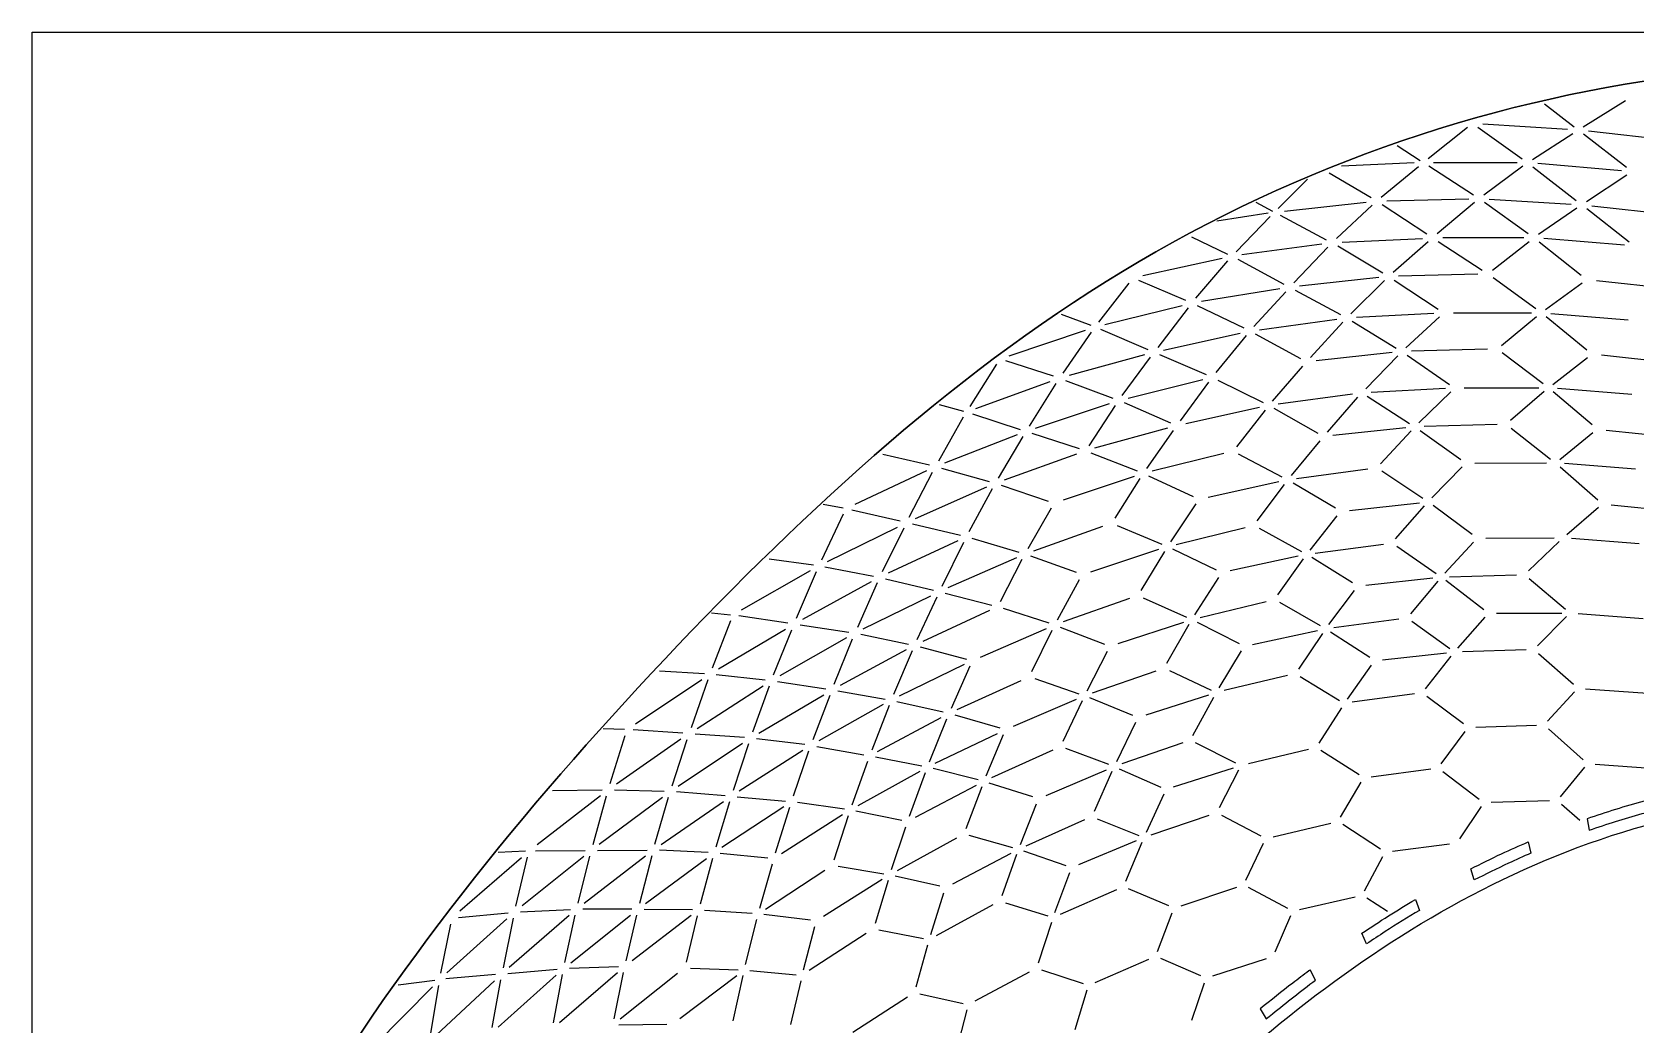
# Model space of a CAD drawing. Header units: metres. Extents: x 3654 to 4254, y 1373 to 1853.
# Drawn here: x 3654 to 4045.8, y 1610.5 to 1853 of the extents above; entities that cross this region are included whole.
import ezdxf

# ---------------------------------------------------------------- set-up
doc = ezdxf.new("R2010")
doc.units = ezdxf.units.M
doc.header["$MEASUREMENT"] = 0
doc.layers.add('Layer 02', color=1, linetype='Continuous', true_color=0xff0000)
doc.layers.add('Layer 05', color=5, linetype='Continuous', true_color=0x0000ff)

msp = doc.modelspace()

# ---------------------------------------------------------------- linework, layer by layer
at = {"layer": 'Layer 02'}
for p, q in [((4030.74, 1829.76, -221), (4023.5, 1835.43, -221)), ((4032.94, 1829.86, -221), (4043.29, 1836.29, -221)), ((3995.02, 1822.09, -221), (4004.63, 1829.75, -221)), ((4007.18, 1829.75, -221), (4017.97, 1822.07, -221)), ((4029.06, 1829.22, -221), (4008.41, 1830.54, -221)), ((4020.55, 1821.91, -221), (4030.41, 1828.26, -221)), ((4043.47, 1819.94, -221), (4032.96, 1828.04, -221)), ((4054.9, 1826.47, -221), (4034.23, 1828.77, -221)), ((3987.46, 1825.3, -221), (3993.11, 1821.6, -221)), ((3981.13, 1812.48, -221), (3970.88, 1818.54, -221)), ((3991.6, 1821.03, -221), (3973.86, 1820.22, -221)), ((3983.56, 1812.66, -221), (3992.68, 1820.19, -221)), ((4006.12, 1813.2, -221), (3995.18, 1820.25, -221)), ((3996.37, 1821.13, -221), (4016.77, 1821.11, -221)), ((4018.14, 1820.23, -221), (4008.67, 1813.2, -221)), ((4020.64, 1820.08, -221), (4031.18, 1811.83, -221)), ((4042.24, 1819.14, -221), (4021.87, 1820.89, -221)), ((4033.73, 1811.61, -221), (4043.55, 1818.11, -221)), ((3965.58, 1817.1, -221), (3958.38, 1809.9, -221)), ((3952.91, 1811.47, -221), (3956.98, 1809.28, -221)), ((3959.98, 1809.27, -221), (3979.92, 1811.45, -221)), ((3972.64, 1802.56, -221), (3981.33, 1810.7, -221)), ((3994.76, 1803.64, -221), (3983.79, 1810.82, -221)), ((3984.92, 1811.78, -221), (4004.98, 1812.26, -221)), ((4006.35, 1811.36, -221), (3997.27, 1803.7, -221)), ((4019.51, 1803.72, -221), (4008.82, 1811.36, -221)), ((4009.98, 1812.17, -221), (4030, 1810.95, -221)), ((4035, 1810.53, -221), (4055.06, 1808.35, -221)), ((3955.92, 1808.76, -221), (3943.43, 1806.8, -221)), ((3948.14, 1799.34, -221), (3956.45, 1807.93, -221)), ((3958.89, 1808.26, -221), (3970.15, 1802.29, -221)), ((4031.33, 1810, -221), (4022.02, 1803.57, -221)), ((4044.17, 1801.72, -221), (4033.8, 1809.79, -221)), ((3937.21, 1803, -221), (3946, 1798.79, -221)), ((3974.02, 1801.66, -221), (3993.67, 1802.62, -221)), ((4018.38, 1802.76, -221), (3998.6, 1802.75, -221)), ((4043.01, 1800.92, -221), (4023.31, 1802.56, -221)), ((3969.11, 1801.21, -221), (3949.55, 1798.59, -221)), ((3962.27, 1791.74, -221), (3970.53, 1800.45, -221)), ((3984.01, 1794.14, -221), (3972.94, 1800.72, -221)), ((3995.06, 1801.8, -221), (3986.47, 1794.26, -221)), ((3997.48, 1801.86, -221), (4008.27, 1794.83, -221)), ((4010.74, 1794.83, -221), (4019.73, 1801.88, -221)), ((4022.14, 1801.75, -221), (4032.46, 1793.6, -221)), ((3944.69, 1797.73, -221), (3925.36, 1793.44, -221)), ((3938.29, 1787.98, -221), (3946.12, 1797.12, -221)), ((3948.52, 1797.5, -221), (3959.82, 1791.41, -221)), ((3914.59, 1782.17, -221), (3922.02, 1791.71, -221)), ((3935.88, 1787.45, -221), (3924.39, 1792.3, -221)), ((3982.98, 1793.05, -221), (3963.65, 1790.92, -221)), ((3976.16, 1784.2, -221), (3984.37, 1792.31, -221)), ((3986.74, 1792.43, -221), (3997.48, 1785.31, -221)), ((4007.2, 1793.88, -221), (3987.82, 1793.38, -221)), ((4021.32, 1785.39, -221), (4010.92, 1793, -221)), ((4023.74, 1785.25, -221), (4032.63, 1791.76, -221)), ((4036.16, 1792.31, -221), (4055.47, 1790.22, -221)), ((3958.84, 1790.27, -221), (3939.71, 1787.22, -221)), ((3960.26, 1789.59, -221), (3952.48, 1781.06, -221)), ((3973.74, 1783.94, -221), (3962.62, 1789.91, -221)), ((3912.75, 1781.32, -221), (3905.47, 1784.04, -221)), ((3916.03, 1781.57, -221), (3934.95, 1786.25, -221)), ((3936.39, 1785.64, -221), (3929.01, 1775.99, -221)), ((3950.09, 1780.68, -221), (3938.73, 1786.16, -221)), ((3953.87, 1780.31, -221), (3972.77, 1782.87, -221)), ((3996.46, 1784.3, -221), (3977.5, 1783.31, -221)), ((3989.63, 1775.91, -221), (3997.8, 1783.48, -221)), ((4001.21, 1784.43, -221), (4020.25, 1784.44, -221)), ((4012.95, 1776.47, -221), (4021.55, 1783.55, -221)), ((4033.8, 1775.32, -221), (4023.87, 1783.42, -221)), ((4024.99, 1784.24, -221), (4043.91, 1782.69, -221)), ((3892.72, 1773.93, -221), (3911.34, 1780.2, -221)), ((3905.87, 1769.72, -221), (3912.8, 1779.73, -221)), ((3926.65, 1775.41, -221), (3915.11, 1780.36, -221)), ((3930.43, 1775.31, -221), (3949.16, 1779.47, -221)), ((3950.58, 1778.86, -221), (3943.21, 1769.83, -221)), ((3963.97, 1773.19, -221), (3952.89, 1779.24, -221)), ((3966.33, 1773.51, -221), (3974.16, 1782.12, -221)), ((3976.48, 1782.37, -221), (3987.26, 1775.79, -221)), ((4009.55, 1775.53, -221), (3990.94, 1775.03, -221)), ((3889.58, 1771.86, -221), (3883.05, 1761.54, -221)), ((3903.54, 1768.94, -221), (3891.86, 1772.68, -221)), ((3925.78, 1774.16, -221), (3907.31, 1769.1, -221)), ((3920.3, 1764.21, -221), (3927.23, 1773.61, -221)), ((3940.87, 1769.31, -221), (3929.51, 1774.18, -221)), ((3957.05, 1762.87, -221), (3964.43, 1771.37, -221)), ((3986.28, 1774.71, -221), (3967.68, 1772.68, -221)), ((3979.8, 1765.88, -221), (3987.63, 1773.96, -221)), ((3989.91, 1774.08, -221), (4000.26, 1766.96, -221)), ((4023.15, 1767.06, -221), (4013.13, 1774.64, -221)), ((4025.46, 1766.93, -221), (4033.97, 1773.49, -221)), ((4055.9, 1772.08, -221), (4037.36, 1774.06, -221)), ((3884.52, 1761.07, -221), (3902.73, 1767.65, -221)), ((3897.68, 1756.76, -221), (3904.19, 1767.17, -221)), ((3906.45, 1767.93, -221), (3917.99, 1763.58, -221)), ((3921.72, 1763.6, -221), (3940, 1768.13, -221)), ((3941.42, 1767.52, -221), (3934.46, 1758.03, -221)), ((3943.67, 1768.01, -221), (3954.74, 1762.49, -221)), ((3976.55, 1764.57, -221), (3958.4, 1762.11, -221)), ((3970.44, 1755.25, -221), (3977.89, 1763.8, -221)), ((3980.12, 1764.05, -221), (3990.52, 1757.44, -221)), ((3999.29, 1765.95, -221), (3981.09, 1764.99, -221)), ((3992.8, 1757.56, -221), (4000.59, 1765.13, -221)), ((4003.84, 1766.08, -221), (4022.11, 1766.1, -221)), ((4023.37, 1765.22, -221), (4015.16, 1758.12, -221)), ((4035.14, 1757.05, -221), (4025.59, 1765.1, -221)), ((4044.82, 1764.47, -221), (4026.67, 1765.93, -221)), ((3875.58, 1762.08, -221), (3881.5, 1760.45, -221)), ((3883.7, 1759.77, -221), (3895.4, 1755.94, -221)), ((3899.12, 1756.22, -221), (3917.18, 1762.28, -221)), ((3918.62, 1761.8, -221), (3912.12, 1751.96, -221)), ((3932.17, 1757.47, -221), (3920.85, 1762.42, -221)), ((3953.87, 1761.31, -221), (3935.84, 1757.34, -221)), ((3955.25, 1760.68, -221), (3948.24, 1751.73, -221)), ((3968.17, 1754.94, -221), (3957.46, 1761.04, -221)), ((3881.48, 1758.91, -221), (3875.42, 1748.23, -221)), ((3931.36, 1756.24, -221), (3913.54, 1751.34, -221)), ((3932.77, 1755.68, -221), (3926.22, 1746.37, -221)), ((3989.59, 1756.37, -221), (3971.74, 1754.43, -221)), ((3983.44, 1747.56, -221), (3990.89, 1755.61, -221)), ((3993.07, 1755.73, -221), (4003.05, 1748.61, -221)), ((4011.9, 1757.17, -221), (3994.05, 1756.68, -221)), ((4015.34, 1756.29, -221), (4024.97, 1748.72, -221)), ((4038.55, 1755.81, -221), (4056.32, 1753.95, -221)), ((3894.65, 1754.6, -221), (3876.88, 1747.75, -221)), ((3890.06, 1744.08, -221), (3896.11, 1754.19, -221)), ((3909.87, 1751.2, -221), (3898.31, 1754.99, -221)), ((3961.62, 1744.67, -221), (3968.63, 1753.13, -221)), ((4027.19, 1748.61, -221), (4035.31, 1755.22, -221)), ((3873.23, 1747.22, -221), (3861.8, 1749.81, -221)), ((3909.11, 1749.94, -221), (3891.5, 1743.6, -221)), ((3924, 1745.75, -221), (3912.72, 1750.18, -221)), ((3945.17, 1750.07, -221), (3927.6, 1745.74, -221)), ((3959.41, 1744.31, -221), (3948.7, 1749.91, -221)), ((4006.48, 1747.73, -221), (4023.98, 1747.77, -221)), ((4045.72, 1746.25, -221), (4028.34, 1747.61, -221)), ((3872.47, 1745.87, -221), (3854.95, 1737.65, -221)), ((3868.28, 1734.54, -221), (3873.95, 1745.52, -221)), ((3876.12, 1746.49, -221), (3887.84, 1743.22, -221)), ((3923.23, 1744.48, -221), (3905.86, 1738.71, -221)), ((3924.64, 1743.99, -221), (3918.49, 1734.27, -221)), ((3937.74, 1739.52, -221), (3926.78, 1744.57, -221)), ((3980.33, 1746.26, -221), (3962.92, 1743.91, -221)), ((3993.78, 1739.09, -221), (3983.76, 1745.73, -221)), ((3995.96, 1739.21, -221), (4003.37, 1746.78, -221)), ((4027.32, 1746.78, -221), (4036.48, 1738.78, -221)), ((3887.13, 1741.85, -221), (3869.75, 1734.13, -221)), ((3882.94, 1731.04, -221), (3888.6, 1741.51, -221)), ((3890.74, 1742.33, -221), (3902.25, 1738.47, -221)), ((3958.58, 1743.14, -221), (3941.28, 1739.36, -221)), ((3953.27, 1733.63, -221), (3959.92, 1742.5, -221)), ((3972.37, 1736.7, -221), (3962.04, 1742.85, -221)), ((3852.14, 1736.73, -221), (3847.22, 1737.64, -221)), ((3866.09, 1733.51, -221), (3854.24, 1736.27, -221)), ((3902.97, 1736.74, -221), (3897.27, 1726.76, -221)), ((3932.15, 1728.52, -221), (3938.34, 1737.74, -221)), ((3975.8, 1736.17, -221), (3992.9, 1738.03, -221)), ((3987.08, 1729.24, -221), (3994.15, 1737.26, -221)), ((4005.83, 1730.27, -221), (3996.23, 1737.38, -221)), ((4028.91, 1730.28, -221), (4036.65, 1736.95, -221)), ((4039.75, 1737.56, -221), (4056.74, 1735.81, -221)), ((3852.1, 1735.22, -221), (3846.87, 1724.05, -221)), ((3848.35, 1723.71, -221), (3865.44, 1732.12, -221)), ((3866.92, 1731.84, -221), (3861.7, 1721.19, -221)), ((3880.77, 1730.08, -221), (3869.04, 1732.83, -221)), ((3898.68, 1726.27, -221), (3915.6, 1732.3, -221)), ((3919.09, 1732.49, -221), (3930.01, 1727.93, -221)), ((3933.49, 1727.88, -221), (3950.34, 1732, -221)), ((3953.74, 1731.81, -221), (3964.07, 1726.14, -221)), ((3966.19, 1726.48, -221), (3972.83, 1734.88, -221)), ((3880.12, 1728.75, -221), (3863.17, 1720.84, -221)), ((3876.3, 1717.67, -221), (3881.58, 1728.4, -221)), ((3895.13, 1725.93, -221), (3883.67, 1729.31, -221)), ((3967.45, 1725.71, -221), (3984.11, 1727.95, -221)), ((3999.13, 1720.86, -221), (4006.15, 1728.43, -221)), ((4009.12, 1729.38, -221), (4025.85, 1729.44, -221)), ((4027.02, 1728.56, -221), (4019.58, 1721.41, -221)), ((4046.63, 1728.03, -221), (4030.02, 1729.29, -221)), ((3834.1, 1724.36, -221), (3844.87, 1722.85, -221)), ((3894.47, 1724.59, -221), (3877.73, 1717.25, -221)), ((3890.57, 1713.94, -221), (3895.9, 1724.23, -221)), ((3909.12, 1721.01, -221), (3897.96, 1725.01, -221)), ((3912.6, 1721.19, -221), (3929.29, 1726.68, -221)), ((3930.65, 1726.17, -221), (3924.86, 1716.58, -221)), ((3943.31, 1721.58, -221), (3932.7, 1726.72, -221)), ((3963.29, 1724.98, -221), (3946.71, 1721.38, -221)), ((3958.31, 1715.52, -221), (3964.58, 1724.33, -221)), ((3976.57, 1718.46, -221), (3966.61, 1724.65, -221)), ((3987.4, 1727.4, -221), (3997.04, 1720.74, -221)), ((3844.11, 1721.45, -221), (3827.26, 1711.82, -221)), ((3840.75, 1709.84, -221), (3845.61, 1721.23, -221)), ((3847.7, 1722.38, -221), (3859.57, 1720.14, -221)), ((4000.29, 1719.97, -221), (4016.61, 1720.46, -221)), ((3858.96, 1718.71, -221), (3842.23, 1709.56, -221)), ((3860.44, 1718.49, -221), (3855.6, 1707.58, -221)), ((3862.51, 1719.5, -221), (3874.18, 1716.69, -221)), ((3904.49, 1709.44, -221), (3909.85, 1719.28, -221)), ((3938.08, 1710.67, -221), (3943.91, 1719.79, -221)), ((3970.77, 1708.28, -221), (3977.03, 1716.64, -221)), ((3979.85, 1717.91, -221), (3996.2, 1719.69, -221)), ((3997.41, 1718.91, -221), (3990.72, 1710.92, -221)), ((4008.61, 1711.92, -221), (3999.4, 1719.02, -221)), ((4019.75, 1719.58, -221), (4028.61, 1712.06, -221)), ((3857.06, 1707.23, -221), (3873.57, 1715.32, -221)), ((3875.02, 1715.02, -221), (3870.14, 1704.55, -221)), ((3877.06, 1715.97, -221), (3888.48, 1713.02, -221)), ((3902.43, 1708.65, -221), (3891.3, 1712.2, -221)), ((3922.1, 1714.66, -221), (3905.85, 1708.93, -221)), ((3925.45, 1714.8, -221), (3936.03, 1710.11, -221)), ((3939.37, 1710.02, -221), (3955.51, 1713.93, -221)), ((3968.74, 1707.96, -221), (3958.77, 1713.7, -221)), ((3820, 1711.13, -221), (3824.58, 1710.67, -221)), ((3824.6, 1709.17, -221), (3820.16, 1697.66, -221)), ((3838.64, 1708.64, -221), (3826.65, 1710.39, -221)), ((3887.87, 1711.71, -221), (3871.56, 1704.18, -221)), ((3919.35, 1703.68, -221), (3935.35, 1708.88, -221)), ((3931.22, 1698.89, -221), (3936.67, 1708.35, -221)), ((3938.63, 1708.87, -221), (3948.88, 1703.63, -221)), ((3987.89, 1709.65, -221), (3971.97, 1707.51, -221)), ((4000.3, 1702.4, -221), (3991.04, 1709.08, -221)), ((4002.29, 1702.51, -221), (4008.93, 1710.08, -221)), ((4011.76, 1711.04, -221), (4027.72, 1711.11, -221)), ((4028.84, 1710.23, -221), (4021.78, 1703.06, -221)), ((4031.7, 1710.98, -221), (4047.53, 1709.8, -221)), ((3821.66, 1697.44, -221), (3838.08, 1707.2, -221)), ((3835.16, 1696.01, -221), (3839.59, 1707.04, -221)), ((3852.95, 1705.06, -221), (3836.65, 1695.79, -221)), ((3841.62, 1708.2, -221), (3853.51, 1706.44, -221)), ((3849.94, 1693.73, -221), (3854.43, 1704.83, -221)), ((3856.45, 1705.92, -221), (3868.07, 1703.53, -221)), ((3885.72, 1700.36, -221), (3901.81, 1707.34, -221)), ((3898.2, 1696.83, -221), (3903.2, 1706.94, -221)), ((3905.17, 1707.69, -221), (3915.99, 1703.54, -221)), ((3952.14, 1703.4, -221), (3968, 1706.81, -221)), ((3969.25, 1706.15, -221), (3963.34, 1697.42, -221)), ((3980.76, 1700.22, -221), (3971.18, 1706.46, -221)), ((3867.51, 1702.15, -221), (3851.39, 1693.43, -221)), ((3868.96, 1701.9, -221), (3864.43, 1691.19, -221)), ((3870.94, 1702.86, -221), (3882.29, 1699.86, -221)), ((3911.71, 1692.12, -221), (3916.72, 1701.81, -221)), ((3944.01, 1692.82, -221), (3949.48, 1701.85, -221)), ((3983.91, 1699.65, -221), (3999.51, 1701.35, -221)), ((3994.36, 1692.59, -221), (4000.67, 1700.56, -221)), ((4018.96, 1702.1, -221), (4003.4, 1701.62, -221)), ((4021.97, 1701.22, -221), (4030.54, 1693.7, -221)), ((3807.3, 1696.98, -221), (3818.23, 1696.31, -221)), ((3881.72, 1698.52, -221), (3865.85, 1690.81, -221)), ((3878.57, 1687.9, -221), (3883.14, 1698.2, -221)), ((3913.02, 1691.59, -221), (3928.59, 1697.03, -221)), ((3931.82, 1697.11, -221), (3942.05, 1692.3, -221)), ((3975.34, 1690.09, -221), (3981.23, 1698.4, -221)), ((3801.38, 1684.01, -221), (3817.58, 1694.87, -221)), ((3819.09, 1694.76, -221), (3815.01, 1683.1, -221)), ((3816.51, 1682.94, -221), (3832.6, 1693.33, -221)), ((3821.1, 1696.06, -221), (3833.11, 1694.79, -221)), ((3834.1, 1693.23, -221), (3830.03, 1682, -221)), ((3836.08, 1694.4, -221), (3847.9, 1692.57, -221)), ((3879.96, 1687.51, -221), (3895.62, 1694.67, -221)), ((3898.93, 1695.1, -221), (3909.73, 1691.37, -221)), ((3960.67, 1695.87, -221), (3945.25, 1692.16, -221)), ((3963.8, 1695.6, -221), (3973.4, 1689.78, -221)), ((4033.51, 1692.62, -221), (4048.66, 1691.51, -221)), ((3831.5, 1681.77, -221), (3847.39, 1691.16, -221)), ((3848.86, 1690.98, -221), (3844.75, 1680.15, -221)), ((3861.9, 1688.74, -221), (3846.2, 1679.91, -221)), ((3850.82, 1692.09, -221), (3862.41, 1690.1, -221)), ((3865.27, 1689.53, -221), (3876.59, 1686.94, -221)), ((3893.71, 1683.46, -221), (3909.15, 1690.08, -221)), ((3910.5, 1689.66, -221), (3905.83, 1679.72, -221)), ((3922.87, 1686.08, -221), (3912.39, 1690.37, -221)), ((3941.41, 1691.08, -221), (3926.09, 1686.16, -221)), ((3937.59, 1681.2, -221), (3942.69, 1690.53, -221)), ((3991.67, 1691.34, -221), (3976.5, 1689.3, -221)), ((4003.67, 1684.03, -221), (3994.69, 1690.76, -221)), ((4024.22, 1684.66, -221), (4030.79, 1691.86, -221)), ((3863.34, 1688.49, -221), (3859.15, 1677.6, -221)), ((3860.56, 1677.28, -221), (3876.06, 1685.58, -221)), ((3873.26, 1674.8, -221), (3877.48, 1685.3, -221)), ((3879.38, 1686.22, -221), (3890.4, 1683.03, -221)), ((3973.91, 1687.97, -221), (3968.37, 1679.32, -221)), ((3798.71, 1682.67, -221), (3793.51, 1682.8, -221)), ((3795.22, 1669.45, -221), (3798.9, 1681.18, -221)), ((3812.98, 1681.74, -221), (3800.87, 1682.55, -221)), ((3828.02, 1680.7, -221), (3816, 1681.53, -221)), ((3874.63, 1674.4, -221), (3889.87, 1681.72, -221)), ((3891.25, 1681.37, -221), (3887.01, 1671.26, -221)), ((3923.59, 1684.35, -221), (3918.92, 1674.8, -221)), ((3998.23, 1674.26, -221), (4004.06, 1682.2, -221)), ((4006.65, 1683.25, -221), (4021.54, 1683.7, -221)), ((4024.46, 1682.82, -221), (4032.93, 1675.27, -221)), ((3812.52, 1680.27, -221), (3796.74, 1669.35, -221)), ((3810.37, 1668.94, -221), (3814.04, 1680.23, -221)), ((3811.87, 1668.84, -221), (3827.56, 1679.29, -221)), ((3829.05, 1679.17, -221), (3825.28, 1667.77, -221)), ((3842.29, 1677.56, -221), (3826.75, 1667.59, -221)), ((3842.77, 1678.98, -221), (3830.99, 1680.42, -221)), ((3839.99, 1666.43, -221), (3843.77, 1677.43, -221)), ((3845.68, 1678.55, -221), (3857.18, 1676.5, -221)), ((3903.37, 1677.62, -221), (3888.36, 1670.84, -221)), ((3917.03, 1674.09, -221), (3906.56, 1677.99, -221)), ((3935.09, 1679.39, -221), (3920.2, 1674.25, -221)), ((3948.06, 1674.48, -221), (3938.18, 1679.41, -221)), ((3965.84, 1677.8, -221), (3951.14, 1674.3, -221)), ((3978.18, 1671.6, -221), (3968.85, 1677.5, -221)), ((3854.34, 1664.3, -221), (3858.15, 1674.92, -221)), ((3860.03, 1675.97, -221), (3871.32, 1673.76, -221)), ((3885.1, 1670.34, -221), (3874.1, 1673.13, -221)), ((3919.6, 1673.05, -221), (3929.74, 1668.61, -221)), ((3932.84, 1668.64, -221), (3947.47, 1673.28, -221)), ((3981.16, 1671.1, -221), (3995.68, 1673.02, -221)), ((4033.24, 1673.43, -221), (4027.26, 1666.21, -221)), ((4035.81, 1674.19, -221), (4050.38, 1673.1, -221)), ((3870.84, 1672.43, -221), (3855.75, 1664.02, -221)), ((3868.35, 1661.48, -221), (3872.24, 1672.15, -221)), ((3898.51, 1666.2, -221), (3887.82, 1669.57, -221)), ((3901.7, 1666.56, -221), (3916.49, 1672.82, -221)), ((3917.8, 1672.38, -221), (3913.47, 1662.61, -221)), ((3948.71, 1672.71, -221), (3943.95, 1663.51, -221)), ((3973.63, 1661.23, -221), (3978.71, 1669.79, -221)), ((3998.61, 1672.42, -221), (4007.51, 1665.66, -221)), ((3792.83, 1666.49, -221), (3777.35, 1654.49, -221)), ((3781.16, 1667.78, -221), (3793.25, 1667.96, -221)), ((3791.06, 1654.61, -221), (3794.35, 1666.5, -221)), ((3807.99, 1666.09, -221), (3792.57, 1654.57, -221)), ((3796.28, 1667.94, -221), (3808.4, 1667.58, -221)), ((3806.17, 1654.67, -221), (3809.5, 1666.1, -221)), ((3823.32, 1666.47, -221), (3811.4, 1667.41, -221)), ((3826.28, 1666.22, -221), (3838.05, 1665.18, -221)), ((3884.62, 1669.01, -221), (3869.73, 1661.13, -221)), ((3885.99, 1668.7, -221), (3882.09, 1658.4, -221)), ((3930.47, 1666.88, -221), (3926.14, 1657.48, -221)), ((4024.72, 1665.26, -221), (4010.41, 1664.86, -221)), ((3807.66, 1654.56, -221), (3822.9, 1665.04, -221)), ((3824.39, 1664.97, -221), (3821.05, 1653.95, -221)), ((3837.63, 1663.81, -221), (3822.52, 1653.82, -221)), ((3835.63, 1652.54, -221), (3839.09, 1663.66, -221)), ((3852, 1661.79, -221), (3837.07, 1652.33, -221)), ((3852.43, 1663.18, -221), (3840.95, 1664.85, -221)), ((3849.95, 1650.86, -221), (3853.43, 1661.63, -221)), ((3866.47, 1660.43, -221), (3855.27, 1662.69, -221)), ((3895.45, 1654.61, -221), (3899.36, 1664.54, -221)), ((3927.37, 1656.91, -221), (3941.58, 1661.75, -221)), ((3944.56, 1661.72, -221), (3954.19, 1656.67, -221)), ((4007.96, 1663.83, -221), (4002.7, 1655.95, -221)), ((4032.08, 1660.4, -221), (4027.58, 1664.37, -221)), ((3863.94, 1648.44, -221), (3867.43, 1658.85, -221)), ((3911.13, 1660.58, -221), (3896.75, 1654.17, -221)), ((3914.19, 1660.88, -221), (3924.33, 1656.81, -221)), ((3957.15, 1656.45, -221), (3971.24, 1659.75, -221)), ((3983.41, 1653.46, -221), (3974.16, 1659.42, -221)), ((4033.86, 1660.83, -221), (4034.41, 1658.06, -221)), ((3879.79, 1656.12, -221), (3865.31, 1648.14, -221)), ((3893.62, 1653.75, -221), (3882.93, 1656.74, -221)), ((3909.69, 1649.67, -221), (3923.83, 1655.57, -221)), ((3925.1, 1655.1, -221), (3921.1, 1645.5, -221)), ((3950.54, 1645.86, -221), (3954.85, 1654.91, -221)), ((3986.31, 1652.94, -221), (4000.29, 1654.74, -221)), ((4019.45, 1655.21, -221), (4020.16, 1652.47, -221)), ((4037.23, 1655.87, -221), (4037.22, 1655.86, -221)), ((4037.24, 1655.87, -221), (4037.23, 1655.87, -221)), ((3773.53, 1651.35, -221), (3758.51, 1638.27, -221)), ((3774.57, 1652.94, -221), (3767.83, 1652.59, -221)), ((3772.18, 1639.55, -221), (3775.05, 1651.49, -221)), ((3788.77, 1651.62, -221), (3773.7, 1639.57, -221)), ((3776.94, 1653, -221), (3789.12, 1653.11, -221)), ((3787.37, 1640.22, -221), (3790.28, 1651.69, -221)), ((3788.88, 1640.23, -221), (3803.88, 1651.8, -221)), ((3792.16, 1653.14, -221), (3804.24, 1653.23, -221)), ((3805.38, 1651.8, -221), (3802.38, 1640.19, -221)), ((3803.87, 1640.13, -221), (3818.77, 1651.19, -221)), ((3819.15, 1652.64, -221), (3807.24, 1653.18, -221)), ((3820.25, 1651.17, -221), (3817.2, 1639.99, -221)), ((3822.09, 1652.43, -221), (3833.74, 1651.29, -221)), ((3834.82, 1649.79, -221), (3831.74, 1638.96, -221)), ((3878.9, 1644.98, -221), (3893.17, 1652.44, -221)), ((3894.51, 1652.11, -221), (3890.92, 1642.01, -221)), ((3906.63, 1649.37, -221), (3896.25, 1652.93, -221)), ((3979.46, 1643.25, -221), (3984, 1651.67, -221)), ((3833.17, 1638.8, -221), (3847.7, 1648.32, -221)), ((3861.7, 1646.02, -221), (3847.35, 1637.02, -221)), ((3850.92, 1649.27, -221), (3862.1, 1647.38, -221)), ((3863.1, 1645.82, -221), (3859.92, 1635.28, -221)), ((3875.75, 1644.36, -221), (3864.86, 1646.83, -221)), ((3903.88, 1637.97, -221), (3907.47, 1647.71, -221)), ((4006.32, 1645.91, -221), (4005.46, 1648.62, -221)), ((3873.53, 1632.59, -221), (3876.72, 1642.78, -221)), ((3918.88, 1643.54, -221), (3905.15, 1637.5, -221)), ((3931.73, 1639.56, -221), (3921.83, 1643.77, -221)), ((3934.67, 1639.61, -221), (3948.29, 1644.16, -221)), ((3960.74, 1638.97, -221), (3951.19, 1644.09, -221)), ((3963.63, 1638.72, -221), (3977.2, 1641.81, -221)), ((3758.15, 1636.77, -221), (3770.3, 1637.92, -221)), ((3773.34, 1638.13, -221), (3785.49, 1638.71, -221)), ((3800.51, 1638.75, -221), (3788.51, 1638.78, -221)), ((3815.34, 1638.6, -221), (3803.49, 1638.73, -221)), ((3829.9, 1637.71, -221), (3818.27, 1638.49, -221)), ((3888.73, 1639.8, -221), (3874.86, 1632.26, -221)), ((3891.76, 1640.35, -221), (3902.14, 1637.15, -221)), ((3928.93, 1628.46, -221), (3932.52, 1637.86, -221)), ((3985.13, 1638.24, -221), (3980.06, 1641.46, -221)), ((3991.92, 1641.15, -221), (3992.93, 1638.49, -221)), ((3753.84, 1623.11, -221), (3756.32, 1635.13, -221)), ((3755.36, 1623.26, -221), (3769.99, 1636.42, -221)), ((3771.51, 1636.55, -221), (3769.06, 1624.46, -221)), ((3785.18, 1637.2, -221), (3770.57, 1624.53, -221)), ((3784.14, 1625.72, -221), (3786.69, 1637.33, -221)), ((3785.64, 1625.71, -221), (3800.19, 1637.3, -221)), ((3801.68, 1637.34, -221), (3799.08, 1626.15, -221)), ((3815.01, 1637.2, -221), (3800.56, 1626.13, -221)), ((3816.48, 1637.18, -221), (3813.78, 1625.87, -221)), ((3828.24, 1625.3, -221), (3831.01, 1636.24, -221)), ((3844.14, 1636.07, -221), (3832.78, 1637.44, -221)), ((3842.42, 1623.98, -221), (3845.21, 1634.57, -221)), ((3903.02, 1635.51, -221), (3899.75, 1625.62, -221)), ((3957.66, 1628.4, -221), (3961.46, 1637.23, -221)), ((3857.77, 1632.83, -221), (3843.82, 1623.78, -221)), ((3860.88, 1633.7, -221), (3871.77, 1631.58, -221)), ((3872.77, 1630.02, -221), (3869.88, 1619.71, -221)), ((3979.99, 1630.3, -221), (3978.83, 1632.9, -221)), ((3913.66, 1620.89, -221), (3926.84, 1626.58, -221)), ((3939.54, 1622.48, -221), (3929.71, 1626.75, -221)), ((3942.41, 1622.48, -221), (3955.54, 1626.76, -221)), ((3767.23, 1622.81, -221), (3755.06, 1621.75, -221)), ((3782.05, 1622.68, -221), (3767.87, 1609.97, -221)), ((3770.26, 1623.08, -221), (3782.31, 1624.13, -221)), ((3781.37, 1611, -221), (3783.55, 1622.79, -221)), ((3796.99, 1623.23, -221), (3782.86, 1611.05, -221)), ((3797.26, 1624.7, -221), (3785.31, 1624.31, -221)), ((3796.18, 1611.97, -221), (3798.47, 1623.33, -221)), ((3811.69, 1623.06, -221), (3797.65, 1611.94, -221)), ((3812.24, 1612.04, -221), (3826.15, 1622.61, -221)), ((3814.88, 1624.4, -221), (3826.45, 1623.98, -221)), ((3827.59, 1622.55, -221), (3825.15, 1611.49, -221)), ((3829.31, 1623.8, -221), (3840.66, 1622.78, -221)), ((3884.42, 1616.37, -221), (3897.68, 1623.49, -221)), ((3900.6, 1623.96, -221), (3910.75, 1620.6, -221)), ((3967.5, 1621.43, -221), (3966.21, 1623.96, -221)), ((3737.71, 1605.56, -221), (3751.78, 1619.83, -221)), ((3743.45, 1620.28, -221), (3752.41, 1621.46, -221)), ((3753.28, 1620.1, -221), (3751.25, 1607.97, -221)), ((3766.97, 1621.3, -221), (3752.77, 1608.1, -221)), ((3766.36, 1609.84, -221), (3768.48, 1621.49, -221)), ((3841.76, 1621.31, -221), (3839.27, 1610.61, -221)), ((3911.66, 1618.97, -221), (3908.77, 1609.33, -221)), ((3937.28, 1611.69, -221), (3940.38, 1620.8, -221)), ((3854.47, 1608.76, -221), (3867.85, 1617.35, -221)), ((3870.84, 1618.12, -221), (3881.43, 1615.78, -221)), ((3879.84, 1604.13, -221), (3882.43, 1614.22, -221)), ((3954.03, 1614.41, -221), (3955.47, 1611.96, -221)), ((3797.36, 1610.57, -221), (3809.04, 1610.7, -221))]:
    msp.add_line(p, q, dxfattribs=at)
for points, knots in [([(4228.2, 1817.63, -221), (4224.82, 1819.39, -221), (4173.04, 1839.77, -221), (4070.96, 1855.11, -221), (3922.83, 1808.81, -221), (3808.8, 1705.6, -221), (3715.33, 1591.54, -221), (3677.76, 1503.68, -221), (3666.1, 1456.9, -221)], [307.360081, 307.360081, 307.360081, 307.360081, 316.332038, 435.666292, 555.000546, 674.3348, 793.669054, 904.303272, 904.303272, 904.303272, 904.303272]), ([(3666.1, 1456.9, -221), (3677.76, 1503.68, -221), (3715.33, 1591.54, -221), (3808.8, 1705.6, -221), (3922.83, 1808.81, -221), (4070.96, 1855.11, -221), (4169.34, 1840.33, -221), (4217.57, 1822.18, -221)], [904.303272, 904.303272, 904.303272, 904.303272, 1014.937489, 1134.271743, 1253.605997, 1372.940251, 1492.274505, 1492.274505, 1492.274505, 1492.274505]), ([(3833.08, 1409.83, -221), (3837.26, 1434.16, -221), (3856.23, 1490.04, -221), (3905.48, 1561.54, -221), (3969.27, 1624.48, -221), (4054.53, 1669.66, -221), (4126.35, 1668.68, -221), (4156.99, 1660.4, -221)], [17.340972, 17.340972, 17.340972, 17.340972, 119.334254, 238.668508, 358.002762, 477.337016, 613.151001, 613.151001, 613.151001, 613.151001]), ([(4048.64, 1665.39, -221), (4048.37, 1665.32, -221), (4043.39, 1663.98, -221), (4038.46, 1662.44, -221), (4033.86, 1660.83, -221)], [-319.393775, -319.393775, -319.393775, -319.393775, -318.540298, -303.922937, -303.922937, -303.922937, -303.922937]), ([(4034.41, 1658.06, -221), (4038.68, 1659.56, -221), (4043.55, 1661.1, -221), (4048.48, 1662.45, -221), (4049.04, 1662.6, -221)], [-337.530203, -337.530203, -337.530203, -337.530203, -323.961288, -322.214542, -322.214542, -322.214542, -322.214542]), ([(4005.46, 1648.62, -221), (4007.94, 1649.89, -221), (4012.57, 1652.16, -221), (4017.27, 1654.27, -221), (4019.45, 1655.21, -221)], [20.989044, 20.989044, 20.989044, 20.989044, 29.337141, 36.459897, 36.459897, 36.459897, 36.459897]), ([(4020.16, 1652.47, -221), (4018.31, 1651.66, -221), (4013.65, 1649.57, -221), (4009.07, 1647.32, -221), (4006.32, 1645.91, -221)], [2.834293, 2.834293, 2.834293, 2.834293, 8.893624, 18.149967, 18.149967, 18.149967, 18.149967]), ([(3992.93, 1638.49, -221), (3990.1, 1636.81, -221), (3985.76, 1634.12, -221), (3981.49, 1631.31, -221), (3979.99, 1630.3, -221)], [-287.991766, -287.991766, -287.991766, -287.991766, -278.114178, -272.676109, -272.676109, -272.676109, -272.676109]), ([(3966.21, 1623.96, -221), (3966.1, 1623.88, -221), (3964.67, 1622.81, -221), (3960.57, 1619.69, -221), (3956.64, 1616.56, -221), (3954.03, 1614.41, -221)], [-226.541403, -226.541403, -226.541403, -226.541403, -226.150209, -221.195373, -211.070574, -211.070574, -211.070574, -211.070574]), ([(3955.47, 1611.96, -221), (3955.98, 1612.39, -221), (3959.93, 1615.62, -221), (3963.95, 1618.77, -221), (3967.5, 1621.43, -221)], [-244.696872, -244.696872, -244.696872, -244.696872, -242.703653, -229.381182, -229.381182, -229.381182, -229.381182])]:
    msp.add_open_spline(points, degree=3, knots=knots, dxfattribs=at)
msp.add_open_spline([(3978.83, 1632.9, -221), (3983.12, 1635.77, -221), (3987.48, 1638.52, -221), (3991.92, 1641.15, -221)], degree=3, dxfattribs=at)
at = {"layer": 'Layer 05'}
msp.add_lwpolyline([(3654, 1853), (4254, 1853), (4254, 1373), (3654, 1373)], close=True, dxfattribs=at)

doc.saveas('drawing.dxf')
